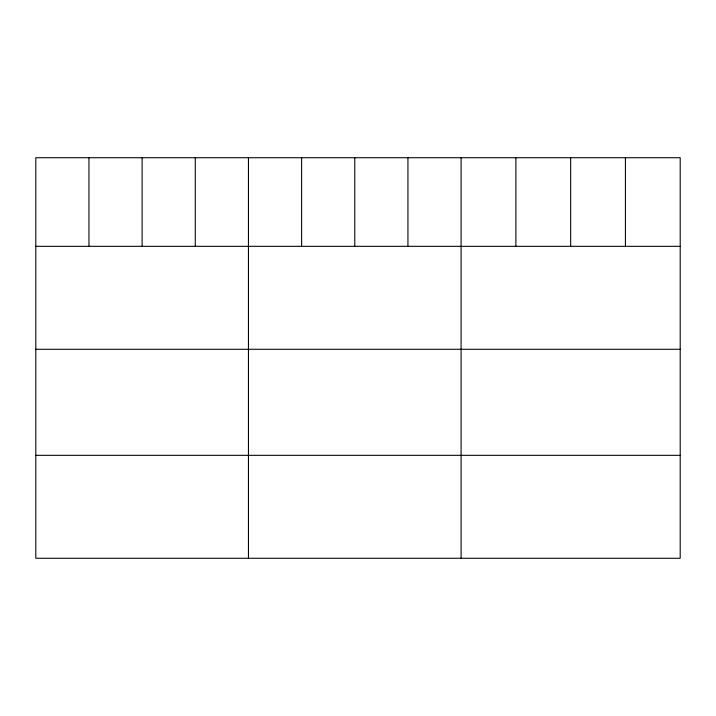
<?xml version="1.0" encoding="UTF-8"?>
<svg xmlns="http://www.w3.org/2000/svg" width="716" height="716" viewBox="0 0 716 716"><rect width="100%" height="100%" fill="white"/><g stroke="black" fill="none" stroke-linecap="round" stroke-linejoin="round"><path stroke-width="1.07" d="M680.2 246.331L680.2 558.274L35.8 558.274L35.8 157.726L680.2 157.726L680.2 246.331L35.8 246.331M35.8 349.274L680.2 349.274M35.8 455.331L680.2 455.331M625.426 157.726L625.426 246.331M570.652 157.726L570.652 246.331M515.878 157.726L515.878 246.331M461.104 157.726L461.104 558.274M407.941 157.726L407.941 246.331M354.778 157.726L354.778 246.331M301.615 157.726L301.615 246.331M248.452 157.726L248.452 558.274M195.289 157.726L195.289 246.331M142.126 157.726L142.126 246.331M88.963 157.726L88.963 246.331"/></g></svg>
